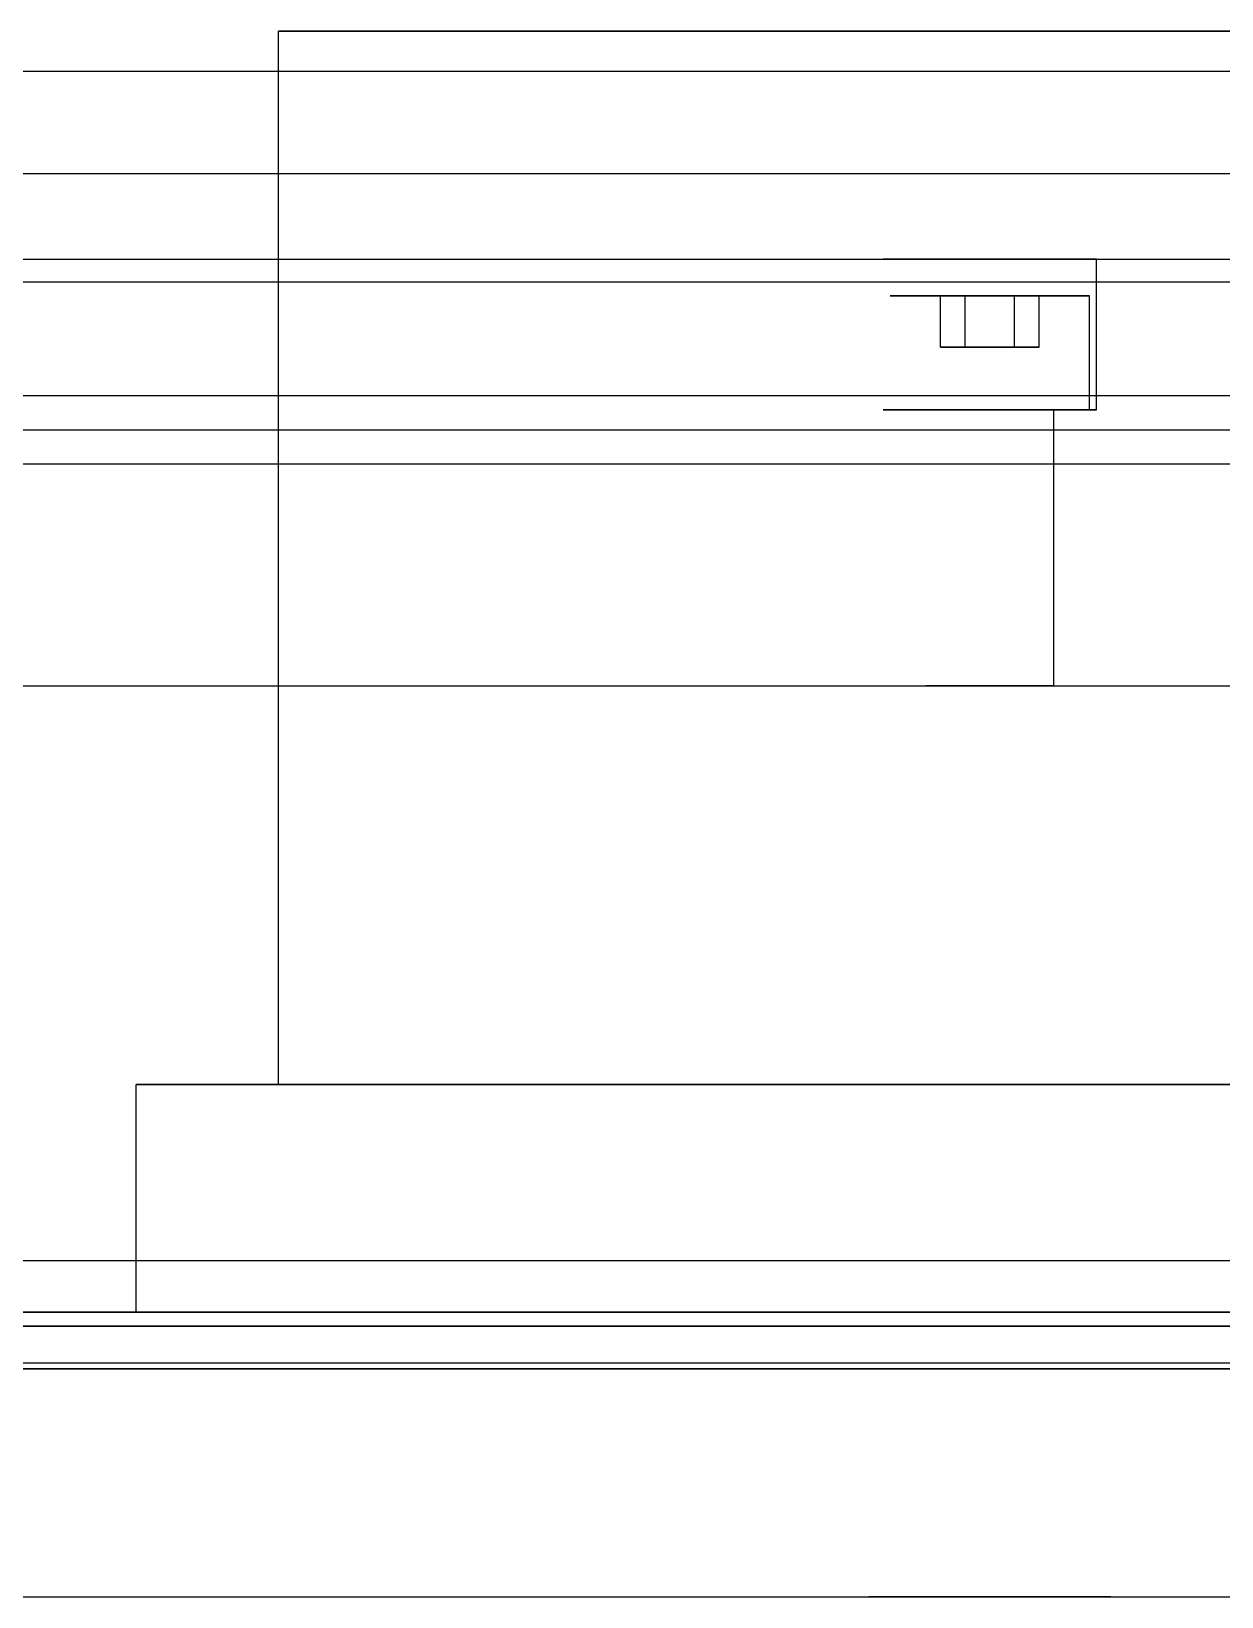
# Model space of a CAD drawing. Header units: millimetres. Extents: x -201 to 3037, y -406 to 3230.
# Drawn here: x 2326.3 to 2368.1, y 935 to 990 of the extents above; entities that cross this region are included whole.
import ezdxf

# ---------------------------------------------------------------- set-up
doc = ezdxf.new("R2010")
doc.units = ezdxf.units.MM
doc.layers.add('HIDDEN', color=8, linetype='Continuous')
doc.layers.add('VISIBLE', color=7, linetype='Continuous')

msp = doc.modelspace()

# ---------------------------------------------------------------- linework, layer by layer
at = {"layer": 'HIDDEN'}
for points in [[(2465, 990), (2463.37, 990), (2458.563, 990), (2450.819, 990), (2440.527, 990), (2428.202, 990), (2414.464, 990), (2400, 990), (2385.536, 990), (2371.798, 990), (2359.473, 990), (2349.181, 990), (2341.437, 990), (2336.63, 990), (2335, 990)], [(1900, 988.6), (2480, 988.6)], [(2335, 988.6), (2465, 988.6)], [(1900, 985), (2480, 985)], [(2335, 985), (2465, 985)], [(1980, 982), (2440, 982)], [(2335, 982), (2440, 982)], [(2363.75, 982), (2363.656, 982), (2363.379, 982), (2362.932, 982), (2362.338, 982), (2361.627, 982), (2360.834, 982), (2360, 982), (2359.166, 982), (2358.373, 982), (2357.662, 982), (2357.068, 982), (2356.621, 982), (2356.344, 982), (2356.25, 982)], [(2356.25, 982), (2356.344, 982), (2356.621, 982), (2357.068, 982), (2357.662, 982), (2358.373, 982), (2359.166, 982), (2360, 982), (2360.834, 982), (2361.627, 982), (2362.338, 982), (2362.932, 982), (2363.379, 982), (2363.656, 982), (2363.75, 982)], [(2363.75, 976.7), (2363.75, 982)], [(1980, 981.2), (2440, 981.2)], [(2335, 981.2), (2440, 981.2)], [(2363.5, 980.7), (2363.412, 980.7), (2363.153, 980.7), (2362.736, 980.7), (2362.182, 980.7), (2361.519, 980.7), (2360.779, 980.7), (2360, 980.7), (2359.221, 980.7), (2358.481, 980.7), (2357.818, 980.7), (2357.264, 980.7), (2356.847, 980.7), (2356.588, 980.7), (2356.5, 980.7)], [(2356.5, 980.7), (2356.588, 980.7), (2356.847, 980.7), (2357.264, 980.7), (2357.818, 980.7), (2358.481, 980.7), (2359.221, 980.7), (2360, 980.7), (2360.779, 980.7), (2361.519, 980.7), (2362.182, 980.7), (2362.736, 980.7), (2363.153, 980.7), (2363.412, 980.7), (2363.5, 980.7)], [(2358.268, 980.7), (2359.134, 980.7)], [(2359.134, 980.7), (2358.268, 980.7)], [(2358.268, 978.9), (2358.268, 980.7)], [(2359.134, 980.7), (2360.866, 980.7)], [(2360.866, 980.7), (2359.134, 980.7)], [(2359.134, 978.9), (2359.134, 980.7)], [(2359.134, 978.9), (2359.134, 980.7)], [(2361.732, 980.7), (2360.866, 980.7)], [(2360.866, 980.7), (2361.732, 980.7)], [(2360.866, 978.9), (2360.866, 980.7)], [(2360.866, 978.9), (2360.866, 980.7)], [(2361.732, 978.9), (2361.732, 980.7)], [(2363.5, 976.7), (2363.5, 980.7)], [(2359.134, 978.9), (2358.268, 978.9)], [(2358.268, 978.9), (2359.134, 978.9)], [(2360.866, 978.9), (2359.134, 978.9)], [(2359.134, 978.9), (2360.866, 978.9)], [(2360.866, 978.9), (2361.732, 978.9)], [(2361.732, 978.9), (2360.866, 978.9)], [(1980, 977.2), (2440, 977.2)], [(2335, 977.2), (2440, 977.2)], [(2363.75, 976.7), (2363.656, 976.7), (2363.379, 976.7), (2362.932, 976.7), (2362.338, 976.7), (2361.627, 976.7), (2360.834, 976.7), (2360, 976.7), (2359.166, 976.7), (2358.373, 976.7), (2357.662, 976.7), (2357.068, 976.7), (2356.621, 976.7), (2356.344, 976.7), (2356.25, 976.7)], [(2356.25, 976.7), (2356.344, 976.7), (2356.621, 976.7), (2357.068, 976.7), (2357.662, 976.7), (2358.373, 976.7), (2359.166, 976.7), (2360, 976.7), (2360.834, 976.7), (2361.627, 976.7), (2362.338, 976.7), (2362.932, 976.7), (2363.379, 976.7), (2363.656, 976.7), (2363.75, 976.7)], [(2363.5, 976.7), (2363.412, 976.7), (2363.153, 976.7), (2362.736, 976.7), (2362.182, 976.7), (2361.519, 976.7), (2360.779, 976.7), (2360, 976.7), (2359.221, 976.7), (2358.481, 976.7), (2357.818, 976.7), (2357.264, 976.7), (2356.847, 976.7), (2356.588, 976.7), (2356.5, 976.7)], [(2356.5, 976.7), (2356.588, 976.7), (2356.847, 976.7), (2357.264, 976.7), (2357.818, 976.7), (2358.481, 976.7), (2359.221, 976.7), (2360, 976.7), (2360.779, 976.7), (2361.519, 976.7), (2362.182, 976.7), (2362.736, 976.7), (2363.153, 976.7), (2363.412, 976.7), (2363.5, 976.7)], [(2362.25, 976.7), (2362.194, 976.7), (2362.027, 976.7), (2361.759, 976.7), (2361.403, 976.7), (2360.976, 976.7), (2360.501, 976.7), (2360, 976.7), (2359.499, 976.7), (2359.024, 976.7), (2358.597, 976.7), (2358.241, 976.7), (2357.973, 976.7), (2357.806, 976.7), (2357.75, 976.7)], [(2357.75, 976.7), (2357.806, 976.7), (2357.973, 976.7), (2358.241, 976.7), (2358.597, 976.7), (2359.024, 976.7), (2359.499, 976.7), (2360, 976.7), (2360.501, 976.7), (2360.976, 976.7), (2361.403, 976.7), (2361.759, 976.7), (2362.027, 976.7), (2362.194, 976.7), (2362.25, 976.7)], [(2362.25, 967), (2362.25, 976.7)], [(1980, 976), (2440, 976)], [(2335, 976), (2440, 976)], [(1980, 974.8), (2440, 974.8)], [(2335, 974.8), (2440, 974.8)], [(1980, 967), (2440, 967)], [(1980, 967), (2440, 967)], [(1980, 967), (2440, 967)], [(2335, 967), (2440, 967)], [(2362.25, 967), (2362.194, 967), (2362.027, 967), (2361.759, 967), (2361.403, 967), (2360.976, 967), (2360.501, 967), (2360, 967), (2359.499, 967), (2359.024, 967), (2358.597, 967), (2358.241, 967), (2357.973, 967), (2357.806, 967), (2357.75, 967)], [(2357.75, 967), (2357.806, 967), (2357.973, 967), (2358.241, 967), (2358.597, 967), (2359.024, 967), (2359.499, 967), (2360, 967), (2360.501, 967), (2360.976, 967), (2361.403, 967), (2361.759, 967), (2362.027, 967), (2362.194, 967), (2362.25, 967)], [(2470, 953), (2468.245, 953), (2463.068, 953), (2454.728, 953), (2443.644, 953), (2430.372, 953), (2415.576, 953), (2400, 953), (2384.424, 953), (2369.628, 953), (2356.356, 953), (2345.272, 953), (2336.932, 953), (2331.755, 953), (2330, 953)], [(2465, 953), (2463.37, 953), (2458.563, 953), (2450.819, 953), (2440.527, 953), (2428.202, 953), (2414.464, 953), (2400, 953), (2385.536, 953), (2371.798, 953), (2359.473, 953), (2349.181, 953), (2341.437, 953), (2336.63, 953), (2335, 953)], [(2335, 953), (2335.409, 953), (2336.63, 953), (2338.648, 953), (2341.437, 953), (2344.963, 953), (2349.181, 953), (2354.038, 953), (2359.473, 953), (2365.418, 953), (2371.798, 953), (2378.532, 953), (2385.536, 953), (2392.722, 953), (2400, 953)], [(2480, 946.8), (1900, 946.8)], [(2480, 946.8), (1980, 946.8)], [(2900, 945), (2887.464, 945), (2850.484, 945), (2790.916, 945), (2711.745, 945), (2616.942, 945), (2511.26, 945), (2400, 945), (2288.74, 945), (2183.058, 945), (2088.255, 945), (2009.084, 945), (1949.516, 945), (1912.536, 945), (1900, 945)], [(1920, 945), (2500, 945)], [(1920, 945), (2500, 945)], [(2650, 945), (2643.732, 945), (2625.242, 945), (2595.458, 945), (2555.872, 945), (2508.471, 945), (2455.63, 945), (2400, 945), (2344.37, 945), (2291.529, 945), (2244.128, 945), (2204.542, 945), (2174.758, 945), (2156.268, 945), (2150, 945)], [(2150, 945), (2151.572, 945), (2156.268, 945), (2164.029, 945), (2174.758, 945), (2188.319, 945), (2204.542, 945), (2223.223, 945), (2244.128, 945), (2266.992, 945), (2291.529, 945), (2317.43, 945), (2344.37, 945), (2372.009, 945), (2400, 945)], [(2470, 945), (2468.245, 945), (2463.068, 945), (2454.728, 945), (2443.644, 945), (2430.372, 945), (2415.576, 945), (2400, 945), (2384.424, 945), (2369.628, 945), (2356.356, 945), (2345.272, 945), (2336.932, 945), (2331.755, 945), (2330, 945)], [(2330, 945), (2330.44, 945), (2331.755, 945), (2333.928, 945), (2336.932, 945), (2340.729, 945), (2345.272, 945), (2350.503, 945), (2356.356, 945), (2362.758, 945), (2369.628, 945), (2376.88, 945), (2384.424, 945), (2392.162, 945), (2400, 945)], [(2649, 944.5), (2642.757, 944.5), (2624.341, 944.5), (2594.676, 944.5), (2555.249, 944.5), (2508.037, 944.5), (2455.408, 944.5), (2400, 944.5), (2344.592, 944.5), (2291.963, 944.5), (2244.751, 944.5), (2205.324, 944.5), (2175.659, 944.5), (2157.243, 944.5), (2151, 944.5)], [(2151, 944.5), (2152.566, 944.5), (2157.243, 944.5), (2164.973, 944.5), (2175.659, 944.5), (2189.166, 944.5), (2205.324, 944.5), (2223.93, 944.5), (2244.751, 944.5), (2267.524, 944.5), (2291.963, 944.5), (2317.761, 944.5), (2344.592, 944.5), (2372.121, 944.5), (2400, 944.5)], [(2630, 944.5), (2624.233, 944.5), (2607.223, 944.5), (2579.821, 944.5), (2543.403, 944.5), (2499.793, 944.5), (2451.18, 944.5), (2400, 944.5), (2348.82, 944.5), (2300.207, 944.5), (2256.597, 944.5), (2220.179, 944.5), (2192.777, 944.5), (2175.767, 944.5), (2170, 944.5)], [(2170, 944.5), (2171.446, 944.5), (2175.767, 944.5), (2182.907, 944.5), (2192.777, 944.5), (2205.253, 944.5), (2220.179, 944.5), (2237.365, 944.5), (2256.597, 944.5), (2277.633, 944.5), (2300.207, 944.5), (2324.036, 944.5), (2348.82, 944.5), (2374.248, 944.5), (2400, 944.5)], [(2925, 943), (2911.837, 943), (2873.009, 943), (2810.462, 943), (2727.332, 943), (2627.789, 943), (2516.823, 943), (2400, 943), (2283.177, 943), (2172.211, 943), (2072.668, 943), (1989.538, 943), (1926.991, 943), (1888.163, 943), (1875, 943)], [(2480, 943.2), (1900, 943.2)], [(2480, 943.2), (1900, 943.2)], [(2900, 943), (2887.464, 943), (2850.484, 943), (2790.916, 943), (2711.745, 943), (2616.942, 943), (2511.26, 943), (2400, 943), (2288.74, 943), (2183.058, 943), (2088.255, 943), (2009.084, 943), (1949.516, 943), (1912.536, 943), (1900, 943)], [(1900, 943), (1903.144, 943), (1912.536, 943), (1928.058, 943), (1949.516, 943), (1976.638, 943), (2009.084, 943), (2046.447, 943), (2088.255, 943), (2133.984, 943), (2183.058, 943), (2234.86, 943), (2288.74, 943), (2344.018, 943), (2400, 943)], [(2650, 943), (2643.732, 943), (2625.242, 943), (2595.458, 943), (2555.872, 943), (2508.471, 943), (2455.63, 943), (2400, 943), (2344.37, 943), (2291.529, 943), (2244.128, 943), (2204.542, 943), (2174.758, 943), (2156.268, 943), (2150, 943)], [(2150, 943), (2151.572, 943), (2156.268, 943), (2164.029, 943), (2174.758, 943), (2188.319, 943), (2204.542, 943), (2223.223, 943), (2244.128, 943), (2266.992, 943), (2291.529, 943), (2317.43, 943), (2344.37, 943), (2372.009, 943), (2400, 943)], [(2649, 943), (2642.757, 943), (2624.341, 943), (2594.676, 943), (2555.249, 943), (2508.037, 943), (2455.408, 943), (2400, 943), (2344.592, 943), (2291.963, 943), (2244.751, 943), (2205.324, 943), (2175.659, 943), (2157.243, 943), (2151, 943)], [(2151, 943), (2152.566, 943), (2157.243, 943), (2164.973, 943), (2175.659, 943), (2189.166, 943), (2205.324, 943), (2223.93, 943), (2244.751, 943), (2267.524, 943), (2291.963, 943), (2317.761, 943), (2344.592, 943), (2372.121, 943), (2400, 943)], [(2630, 943), (2624.233, 943), (2607.223, 943), (2579.821, 943), (2543.403, 943), (2499.793, 943), (2451.18, 943), (2400, 943), (2348.82, 943), (2300.207, 943), (2256.597, 943), (2220.179, 943), (2192.777, 943), (2175.767, 943), (2170, 943)], [(2170, 943), (2171.446, 943), (2175.767, 943), (2182.907, 943), (2192.777, 943), (2205.253, 943), (2220.179, 943), (2237.365, 943), (2256.597, 943), (2277.633, 943), (2300.207, 943), (2324.036, 943), (2348.82, 943), (2374.248, 943), (2400, 943)], [(1910, 935), (2510, 935)], [(1910, 935), (2510, 935)], [(1920, 935), (2500, 935)], [(1920, 935), (2500, 935)], [(2364.25, 935), (2364.143, 935), (2363.829, 935), (2363.323, 935), (2362.65, 935), (2361.844, 935), (2360.946, 935), (2360, 935), (2359.054, 935), (2358.156, 935), (2357.35, 935), (2356.677, 935), (2356.171, 935), (2355.857, 935), (2355.75, 935)], [(2355.75, 935), (2355.777, 935), (2355.857, 935), (2355.988, 935), (2356.171, 935), (2356.401, 935), (2356.677, 935), (2356.995, 935), (2357.35, 935), (2357.739, 935), (2358.156, 935), (2358.596, 935), (2359.054, 935), (2359.524, 935), (2360, 935)], [(2360, 935), (2360.476, 935), (2360.946, 935), (2361.404, 935), (2361.844, 935), (2362.261, 935), (2362.65, 935), (2363.005, 935), (2363.323, 935), (2363.599, 935), (2363.829, 935), (2364.012, 935), (2364.143, 935), (2364.223, 935), (2364.25, 935)]]:
    msp.add_lwpolyline(points, dxfattribs=at)
at = {"layer": 'VISIBLE'}
for points in [[(2335, 990), (2335.409, 990), (2336.63, 990), (2338.648, 990), (2341.437, 990), (2344.963, 990), (2349.181, 990), (2354.038, 990), (2359.473, 990), (2365.418, 990), (2371.798, 990), (2378.532, 990), (2385.536, 990), (2392.722, 990), (2400, 990)], [(2335, 953), (2335, 990)], [(2280, 988.6), (2335, 988.6)], [(2280, 985), (2335, 985)], [(2280, 982), (2335, 982)], [(2280, 981.2), (2335, 981.2)], [(2280, 977.2), (2335, 977.2)], [(2280, 976), (2335, 976)], [(2280, 974.8), (2335, 974.8)], [(2280, 967), (2335, 967)], [(2330, 953), (2330.44, 953), (2331.755, 953), (2333.928, 953), (2336.932, 953), (2340.729, 953), (2345.272, 953), (2350.503, 953), (2356.356, 953), (2362.758, 953), (2369.628, 953), (2376.88, 953), (2384.424, 953), (2392.162, 953), (2400, 953)], [(2330, 945), (2330, 953)], [(1900, 945), (1903.144, 945), (1912.536, 945), (1928.058, 945), (1949.516, 945), (1976.638, 945), (2009.084, 945), (2046.447, 945), (2088.255, 945), (2133.984, 945), (2183.058, 945), (2234.86, 945), (2288.74, 945), (2344.018, 945), (2400, 945)], [(1875, 943), (1878.301, 943), (1888.163, 943), (1904.461, 943), (1926.991, 943), (1955.47, 943), (1989.538, 943), (2028.769, 943), (2072.668, 943), (2120.683, 943), (2172.211, 943), (2226.603, 943), (2283.177, 943), (2341.219, 943), (2400, 943)]]:
    msp.add_lwpolyline(points, dxfattribs=at)

doc.saveas('drawing.dxf')
